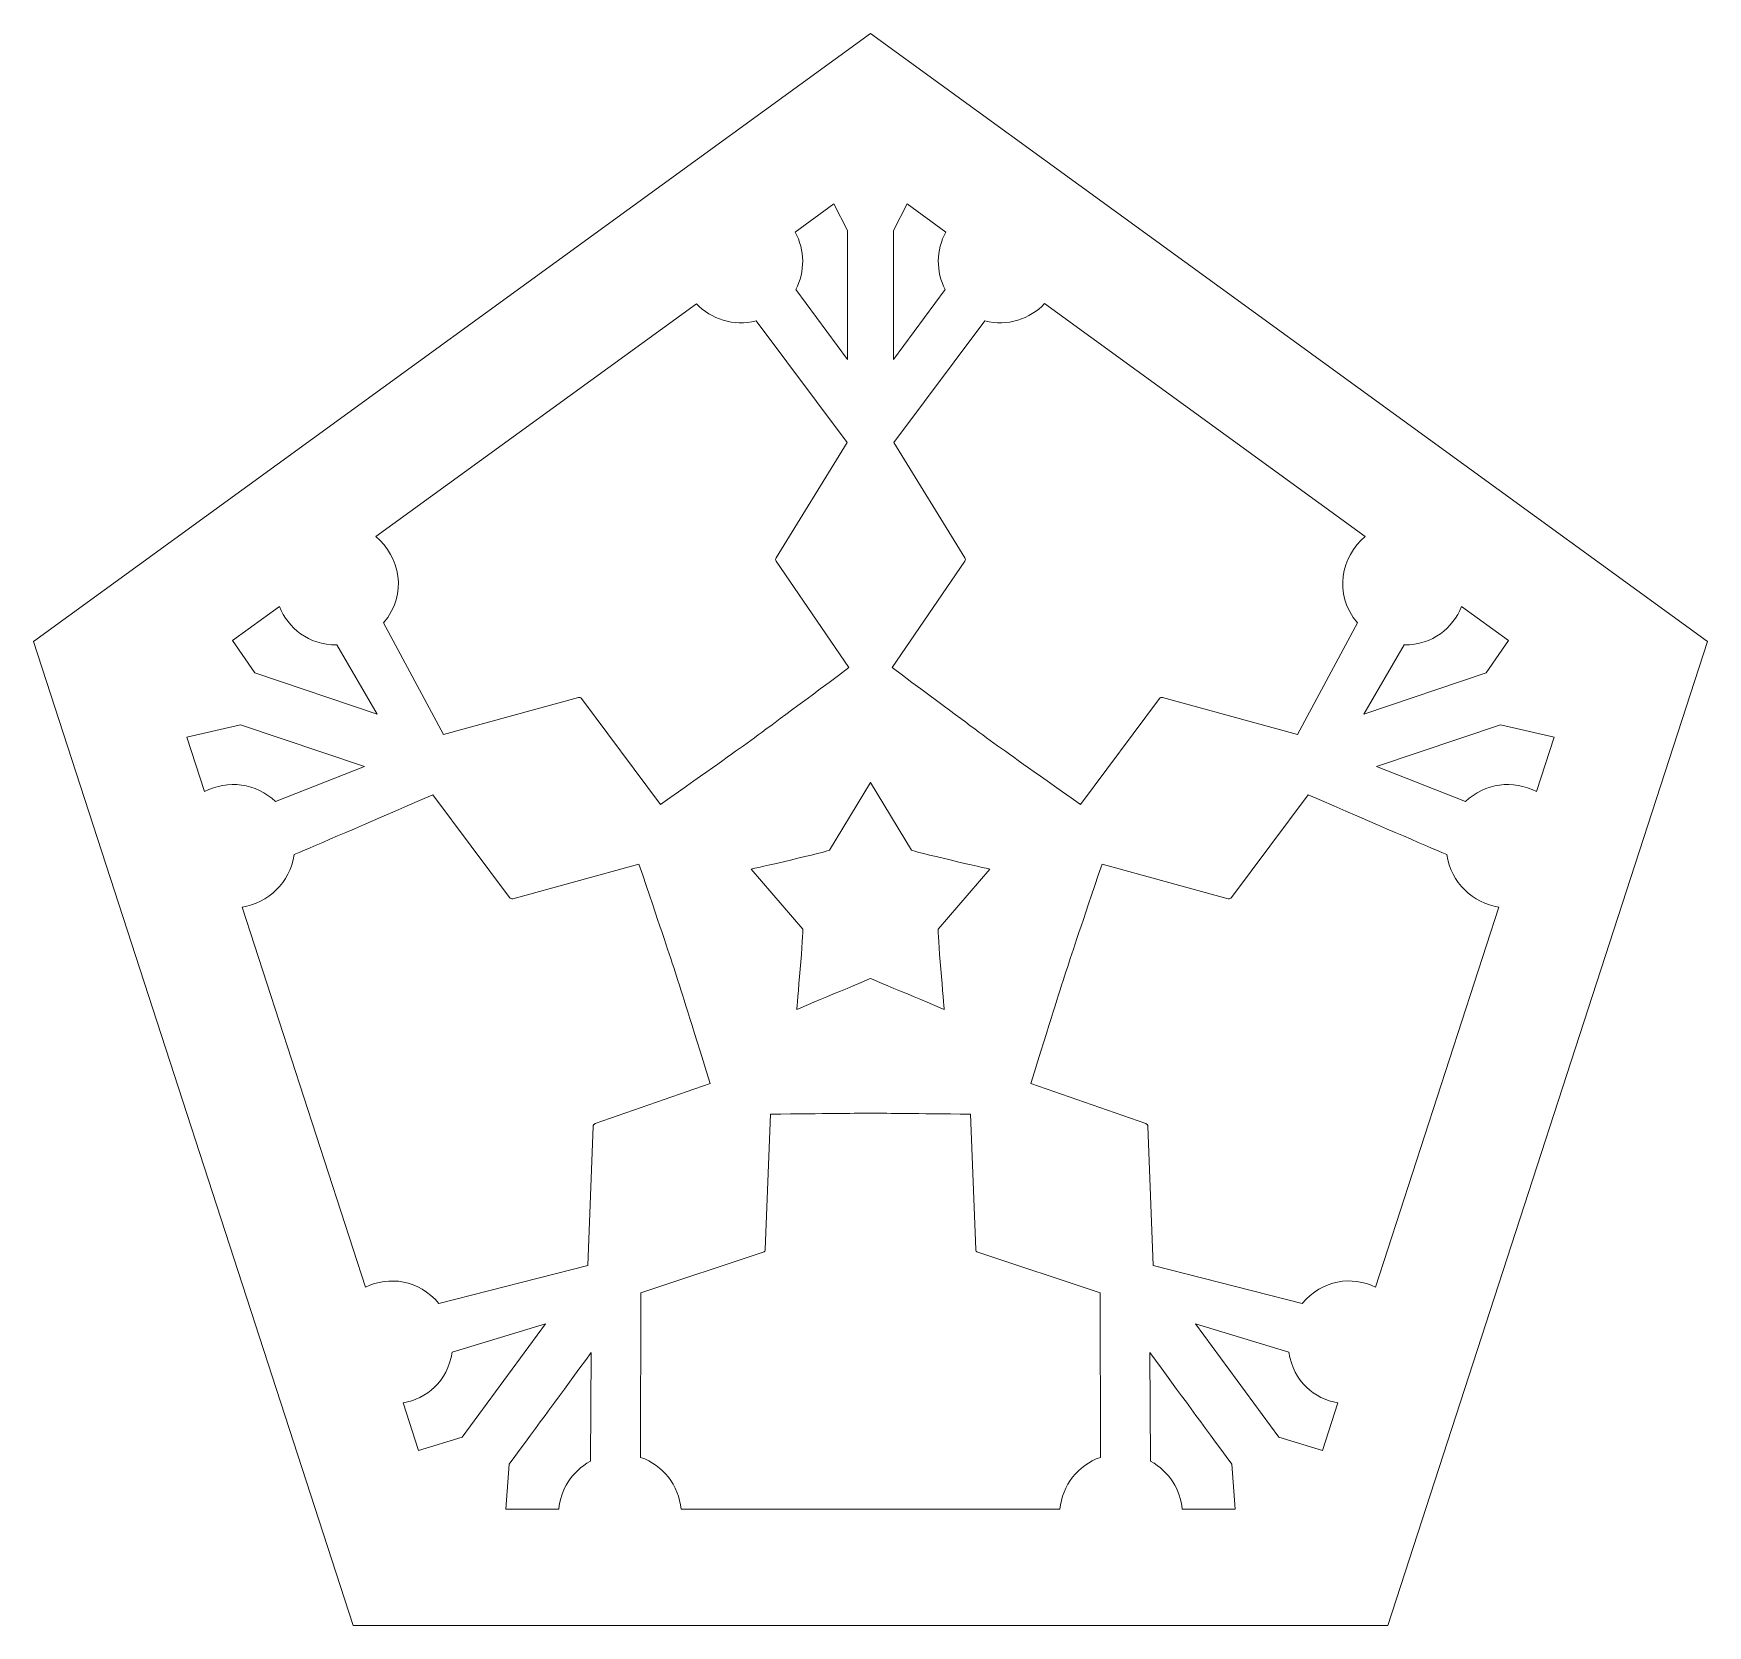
# Model space of a CAD drawing. Header units: inches. Extents: x 0.05 to 4.05, y 0.15 to 3.95.
import ezdxf

# ---------------------------------------------------------------- set-up
doc = ezdxf.new("R2010")
doc.units = ezdxf.units.IN
doc.header["$MEASUREMENT"] = 0
doc.layers.add('_U+0421_U+043B_U+043E_U+0439 1', color=7, linetype='Continuous')

msp = doc.modelspace()

# ---------------------------------------------------------------- linework, layer by layer
at = {"layer": '_U+0421_U+043B_U+043E_U+0439 1', "color": 12, "lineweight": 9, "true_color": 0xe30613}
msp.add_lwpolyline([(2.05, 3.951), (0.0512, 2.4988), (0.8146, 0.149), (3.2853, 0.149), (4.0488, 2.4988), (2.05, 3.951)], dxfattribs=at)
for points, knots in [([(1.9628, 3.5443), (1.9628, 3.5443), (1.9947, 3.4806), (1.9947, 3.4806), (1.9947, 3.4806), (1.9947, 3.1728), (1.9947, 3.1728), (1.9947, 3.1728), (1.8715, 3.3393), (1.8715, 3.3393), (1.8942, 3.3829), (1.8935, 3.4336), (1.87, 3.4769), (1.87, 3.4769), (1.9628, 3.5443), (1.9628, 3.5443)], [0, 0, 0, 0, 1, 1, 1, 2, 2, 2, 3, 3, 3, 4, 4, 4, 5, 5, 5, 5]), ([(2.23, 3.4769), (2.2065, 3.4336), (2.2058, 3.3829), (2.2285, 3.3393), (2.2285, 3.3393), (2.1053, 3.1728), (2.1053, 3.1728), (2.1053, 3.1728), (2.1053, 3.4806), (2.1053, 3.4806), (2.1053, 3.4806), (2.1372, 3.5443), (2.1372, 3.5443), (2.1372, 3.5443), (2.23, 3.4769), (2.23, 3.4769)], [0, 0, 0, 0, 1, 1, 1, 2, 2, 2, 3, 3, 3, 4, 4, 4, 5, 5, 5, 5]), ([(1.6344, 3.3057), (1.6694, 3.2691), (1.7226, 3.2507), (1.7769, 3.2644), (1.7769, 3.2644), (1.9945, 2.9746), (1.9945, 2.9746), (1.9945, 2.9746), (1.8244, 2.6988), (1.8244, 2.6988), (1.823, 2.6965), (1.823, 2.6934), (1.8246, 2.6911), (1.8246, 2.6911), (1.9984, 2.4365), (1.9984, 2.4365), (1.7243, 2.2328), (1.7973, 2.2859), (1.5488, 2.1095), (1.5488, 2.1095), (1.3599, 2.3627), (1.3599, 2.3627), (1.3582, 2.3651), (1.3552, 2.3661), (1.3523, 2.3653), (1.3523, 2.3653), (1.0305, 2.277), (1.0305, 2.277), (1.0305, 2.277), (0.8872, 2.5432), (0.8872, 2.5432), (0.9464, 2.6136), (0.9249, 2.7014), (0.869, 2.7496), (0.869, 2.7496), (1.6344, 3.3057), (1.6344, 3.3057)], [0, 0, 0, 0, 1, 1, 1, 2, 2, 2, 3, 3, 3, 4, 4, 4, 5, 5, 5, 6, 6, 6, 7, 7, 7, 8, 8, 8, 9, 9, 9, 10, 10, 10, 11, 11, 11, 12, 12, 12, 12]), ([(3.2309, 2.7497), (3.1751, 2.7014), (3.1536, 2.6136), (3.2128, 2.5432), (3.2128, 2.5432), (3.0695, 2.277), (3.0695, 2.277), (3.0695, 2.277), (2.7477, 2.3653), (2.7477, 2.3653), (2.7448, 2.3661), (2.7418, 2.3651), (2.7401, 2.3627), (2.7401, 2.3627), (2.5512, 2.1095), (2.5512, 2.1095), (2.3027, 2.2859), (2.3757, 2.2328), (2.1016, 2.4366), (2.1016, 2.4366), (2.2754, 2.6911), (2.2754, 2.6911), (2.277, 2.6934), (2.277, 2.6965), (2.2756, 2.6989), (2.2756, 2.6989), (2.1055, 2.9746), (2.1055, 2.9746), (2.1055, 2.9746), (2.3231, 3.2645), (2.3231, 3.2645), (2.3774, 3.2507), (2.4306, 3.2691), (2.4656, 3.3058), (2.4656, 3.3058), (3.2309, 2.7497), (3.2309, 2.7497)], [0, 0, 0, 0, 1, 1, 1, 2, 2, 2, 3, 3, 3, 4, 4, 4, 5, 5, 5, 6, 6, 6, 7, 7, 7, 8, 8, 8, 9, 9, 9, 10, 10, 10, 11, 11, 11, 12, 12, 12, 12]), ([(0.6388, 2.5824), (0.6593, 2.5312), (0.7071, 2.4908), (0.7752, 2.4908), (0.7752, 2.4908), (0.8719, 2.3255), (0.8719, 2.3255), (0.8719, 2.3255), (0.5796, 2.424), (0.5796, 2.424), (0.5796, 2.424), (0.5268, 2.501), (0.5268, 2.501), (0.5268, 2.501), (0.6388, 2.5824), (0.6388, 2.5824)], [0, 0, 0, 0, 1, 1, 1, 2, 2, 2, 3, 3, 3, 4, 4, 4, 5, 5, 5, 5]), ([(3.5732, 2.501), (3.5732, 2.501), (3.5204, 2.4239), (3.5204, 2.4239), (3.5204, 2.4239), (3.2281, 2.3255), (3.2281, 2.3255), (3.2281, 2.3255), (3.3248, 2.4908), (3.3248, 2.4908), (3.3929, 2.4908), (3.4407, 2.5312), (3.4612, 2.5823), (3.4612, 2.5823), (3.5732, 2.501), (3.5732, 2.501)], [0, 0, 0, 0, 1, 1, 1, 2, 2, 2, 3, 3, 3, 4, 4, 4, 5, 5, 5, 5]), ([(0.4595, 2.1409), (0.4595, 2.1409), (0.4174, 2.2706), (0.4174, 2.2706), (0.4174, 2.2706), (0.5455, 2.3003), (0.5455, 2.3003), (0.5455, 2.3003), (0.8414, 2.2007), (0.8414, 2.2007), (0.8414, 2.2007), (0.6295, 2.1165), (0.6295, 2.1165), (0.5827, 2.1614), (0.5153, 2.169), (0.4595, 2.1409)], [0, 0, 0, 0, 1, 1, 1, 2, 2, 2, 3, 3, 3, 4, 4, 4, 5, 5, 5, 5]), ([(3.4705, 2.1165), (3.4705, 2.1165), (3.2587, 2.2007), (3.2587, 2.2007), (3.2587, 2.2007), (3.5545, 2.3003), (3.5545, 2.3003), (3.5545, 2.3003), (3.6827, 2.2706), (3.6827, 2.2706), (3.6827, 2.2706), (3.6405, 2.1409), (3.6405, 2.1409), (3.5847, 2.169), (3.5173, 2.1614), (3.4705, 2.1165)], [0, 0, 0, 0, 1, 1, 1, 2, 2, 2, 3, 3, 3, 4, 4, 4, 5, 5, 5, 5]), ([(2.05, 1.6938), (2.0483, 1.6938), (1.8754, 1.6208), (1.8738, 1.6201), (1.8742, 1.624), (1.8907, 1.8096), (1.8884, 1.8123), (1.8884, 1.8123), (1.765, 1.9552), (1.765, 1.9552), (1.7687, 1.9561), (1.9504, 1.9976), (1.9522, 2.0007), (1.9522, 2.0007), (2.05, 2.1623), (2.05, 2.1623), (2.05, 2.1623), (2.1477, 2.0007), (2.1477, 2.0007), (2.1496, 1.9977), (2.3312, 1.9561), (2.335, 1.9552), (2.335, 1.9552), (2.2116, 1.8123), (2.2116, 1.8123), (2.2093, 1.8096), (2.2258, 1.624), (2.2262, 1.6201), (2.2246, 1.6208), (2.0517, 1.6938), (2.05, 1.6938)], [0, 0, 0, 0, 1, 1, 1, 2, 2, 2, 3, 3, 3, 4, 4, 4, 5, 5, 5, 6, 6, 6, 7, 7, 7, 8, 8, 8, 9, 9, 9, 10, 10, 10, 10]), ([(1.3877, 1.3412), (1.3877, 1.3412), (1.3751, 1.0089), (1.3751, 1.0089), (1.3751, 1.0089), (1.0193, 0.9177), (1.0193, 0.9177), (0.9712, 0.9763), (0.9, 0.9834), (0.8441, 0.9574), (0.8441, 0.9574), (0.5492, 1.8648), (0.5492, 1.8648), (0.6112, 1.874), (0.664, 1.9226), (0.6734, 1.9899), (0.7345, 2.0155), (0.8306, 2.0581), (1.0051, 2.1327), (1.0051, 2.1327), (1.1882, 1.8874), (1.1882, 1.8874), (1.1899, 1.885), (1.1929, 1.884), (1.1957, 1.8848), (1.1957, 1.8848), (1.4971, 1.9675), (1.4971, 1.9675), (1.5974, 1.6698), (1.57, 1.7541), (1.6672, 1.4434), (1.6672, 1.4434), (1.3924, 1.3477), (1.3924, 1.3477), (1.3897, 1.3467), (1.3878, 1.3442), (1.3877, 1.3412)], [0, 0, 0, 0, 1, 1, 1, 2, 2, 2, 3, 3, 3, 4, 4, 4, 5, 5, 5, 6, 6, 6, 7, 7, 7, 8, 8, 8, 9, 9, 9, 10, 10, 10, 11, 11, 11, 12, 12, 12, 12]), ([(2.7076, 1.3477), (2.7076, 1.3477), (2.4328, 1.4434), (2.4328, 1.4434), (2.53, 1.7541), (2.5026, 1.6698), (2.6029, 1.9675), (2.6029, 1.9675), (2.9043, 1.8848), (2.9043, 1.8848), (2.9071, 1.884), (2.9101, 1.885), (2.9118, 1.8874), (2.9118, 1.8874), (3.0949, 2.1327), (3.0949, 2.1327), (3.2694, 2.0581), (3.3655, 2.0155), (3.4266, 1.9899), (3.436, 1.9226), (3.4888, 1.8741), (3.5508, 1.8648), (3.5508, 1.8648), (3.2559, 0.9574), (3.2559, 0.9574), (3.2, 0.9835), (3.1288, 0.9764), (3.0808, 0.9177), (3.0808, 0.9177), (2.7249, 1.0089), (2.7249, 1.0089), (2.7249, 1.0089), (2.7123, 1.3412), (2.7123, 1.3412), (2.7122, 1.3442), (2.7103, 1.3467), (2.7076, 1.3477)], [0, 0, 0, 0, 1, 1, 1, 2, 2, 2, 3, 3, 3, 4, 4, 4, 5, 5, 5, 6, 6, 6, 7, 7, 7, 8, 8, 8, 9, 9, 9, 10, 10, 10, 11, 11, 11, 12, 12, 12, 12]), ([(1.598, 0.4268), (1.5916, 0.4846), (1.5546, 0.5315), (1.5011, 0.5506), (1.5011, 0.5506), (1.5018, 0.9432), (1.5018, 0.9432), (1.5018, 0.9432), (1.7939, 1.0407), (1.7939, 1.0407), (1.7967, 1.0417), (1.7987, 1.0443), (1.7988, 1.0472), (1.7988, 1.0472), (1.811, 1.3701), (1.811, 1.3701), (2.0895, 1.3731), (2.0104, 1.3731), (2.289, 1.3701), (2.289, 1.3701), (2.3012, 1.0472), (2.3012, 1.0472), (2.3013, 1.0443), (2.3033, 1.0417), (2.3061, 1.0407), (2.3061, 1.0407), (2.5981, 0.9432), (2.5981, 0.9432), (2.5981, 0.9432), (2.5989, 0.5506), (2.5989, 0.5506), (2.5453, 0.5315), (2.5084, 0.4846), (2.502, 0.4268), (2.502, 0.4268), (1.598, 0.4268), (1.598, 0.4268)], [0, 0, 0, 0, 1, 1, 1, 2, 2, 2, 3, 3, 3, 4, 4, 4, 5, 5, 5, 6, 6, 6, 7, 7, 7, 8, 8, 8, 9, 9, 9, 10, 10, 10, 11, 11, 11, 12, 12, 12, 12]), ([(0.9708, 0.5672), (0.9708, 0.5672), (0.9339, 0.6807), (0.9339, 0.6807), (0.9897, 0.6906), (1.0399, 0.7307), (1.0509, 0.8016), (1.0509, 0.8016), (1.2741, 0.8691), (1.2741, 0.8691), (1.2741, 0.8691), (1.0749, 0.5989), (1.0749, 0.5989), (1.0749, 0.5989), (0.9708, 0.5672), (0.9708, 0.5672)], [0, 0, 0, 0, 1, 1, 1, 2, 2, 2, 3, 3, 3, 4, 4, 4, 5, 5, 5, 5]), ([(3.0251, 0.5989), (3.0251, 0.5989), (2.8259, 0.8691), (2.8259, 0.8691), (2.8259, 0.8691), (3.0491, 0.8016), (3.0491, 0.8016), (3.0601, 0.7307), (3.1103, 0.6907), (3.166, 0.6807), (3.166, 0.6807), (3.1292, 0.5672), (3.1292, 0.5672), (3.1292, 0.5672), (3.0251, 0.5989), (3.0251, 0.5989)], [0, 0, 0, 0, 1, 1, 1, 2, 2, 2, 3, 3, 3, 4, 4, 4, 5, 5, 5, 5]), ([(1.3812, 0.5413), (1.3356, 0.5165), (1.31, 0.4727), (1.3054, 0.4268), (1.3054, 0.4268), (1.1792, 0.4268), (1.1792, 0.4268), (1.1792, 0.4268), (1.1875, 0.5341), (1.1875, 0.5341), (1.2601, 0.6333), (1.3079, 0.6988), (1.3832, 0.801), (1.3832, 0.801), (1.3812, 0.5413), (1.3812, 0.5413)], [0, 0, 0, 0, 1, 1, 1, 2, 2, 2, 3, 3, 3, 4, 4, 4, 5, 5, 5, 5]), ([(2.7168, 0.8011), (2.7921, 0.6988), (2.8399, 0.6333), (2.9125, 0.5341), (2.9125, 0.5341), (2.9208, 0.4268), (2.9208, 0.4268), (2.9208, 0.4268), (2.7946, 0.4268), (2.7946, 0.4268), (2.79, 0.4727), (2.7644, 0.5165), (2.7188, 0.5413), (2.7188, 0.5413), (2.7168, 0.8011), (2.7168, 0.8011)], [0, 0, 0, 0, 1, 1, 1, 2, 2, 2, 3, 3, 3, 4, 4, 4, 5, 5, 5, 5])]:
    msp.add_open_spline(points, degree=3, knots=knots, dxfattribs=at)

doc.saveas('drawing.dxf')
